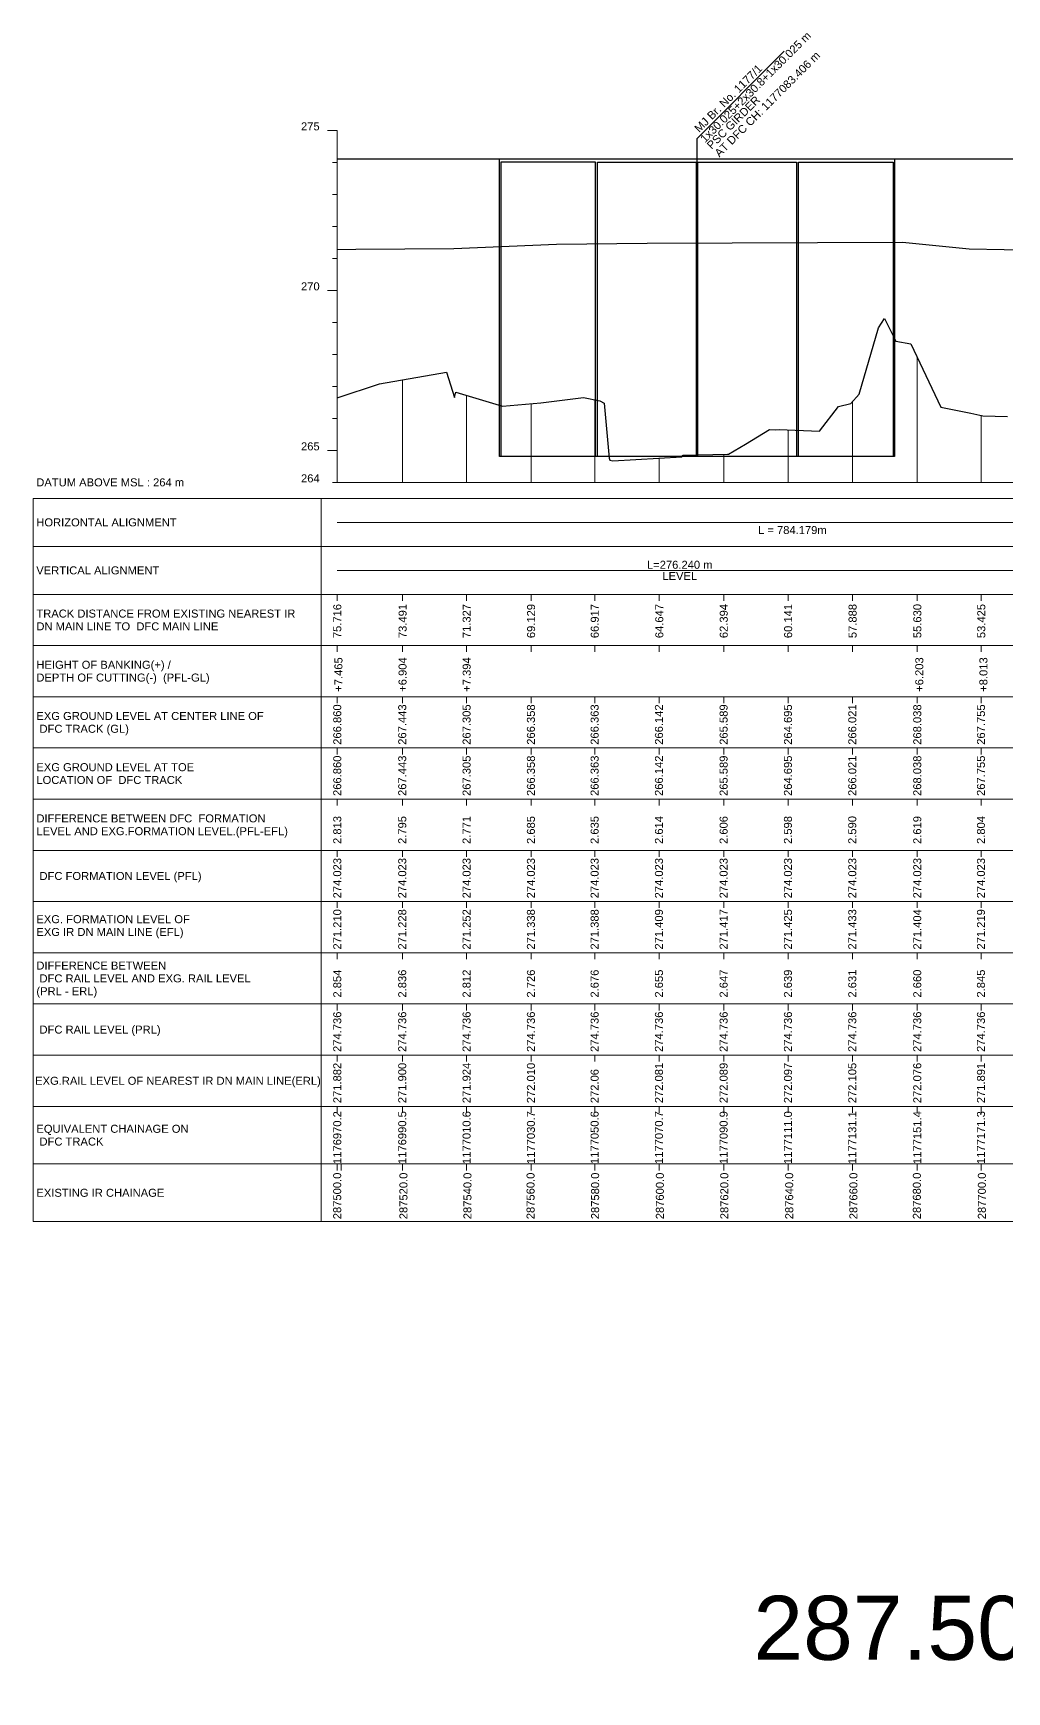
# Model space of a CAD drawing. Header units: metres. Extents: x 9905 to 38505, y -12378 to -11796.
# Drawn here: x 18905 to 19209, y -12378 to -11860 of the extents above; entities that cross this region are included whole.
import ezdxf
from ezdxf.enums import TextEntityAlignment as Align

# ---------------------------------------------------------------- set-up
doc = ezdxf.new("R2010")
doc.units = ezdxf.units.M
doc.header["$MEASUREMENT"] = 0
doc.layers.get('0').update_dxf_attribs({"lineweight": 0})
for name, color, linetype, lineweight in [('LS BRIDGE INDICATION', 10, 'Continuous', 30), ('LS CUT FILL', 10, 'Continuous', 0), ('LS DATUM', 7, 'Continuous', 0), ('LS DATUM X', 7, 'Continuous', 0), ('LS DATUM Y', 7, 'Continuous', 0), ('LS DIFF. EXG.RL & PRO. RL', 10, 'Continuous', 0), ('LS DIFF. PFL & EFL', 10, 'Continuous', 0), ('LS EXG GL AT PRO TOE', 7, 'Continuous', 0), ('LS EXG IR CH', 7, 'Continuous', 0), ('LS EXG. FL', 7, 'Continuous', 0), ('LS EXG. GL', 7, 'Continuous', 0), ('LS EXG. GL AT PRO. TOE', 7, 'Continuous', 0), ('LS EXG. IR CH', 7, 'Continuous', 0), ('LS EXG. RL', 7, 'Continuous', 0), ('LS FRAME', 7, 'Continuous', 0), ('LS PFL-EFL', 10, 'Continuous', 0), ('LS PRL-ERL', 10, 'Continuous', 0), ('LS PRO. CUT & FILL', 10, 'Continuous', 0), ('LS PRO. DFCC CH', 10, 'Continuous', 0), ('LS PRO. FL', 10, 'Continuous', 0), ('LS PRO. RL', 10, 'Continuous', 0), ('LS PROFILE EXG FL', 7, 'Continuous', 25), ('LS PROFILE EXG GL', 7, 'Continuous', 30), ('LS PROFILE PRO FL', 1, 'Continuous', 30), ('LS TICKS', 7, 'Continuous', 0), ('LS TRACK CENTER', 10, 'Continuous', 0), ("LS TRACK CENTER's", 10, 'Continuous', 0), ('Profile Grid', 7, 'Continuous', 0)]:
    doc.layers.add(name, color=color, linetype=linetype, lineweight=lineweight)
for name, color, linetype in [("LS BRIDGE'S", 7, 'Continuous'), ('LS HORIZONTAL ALIGNMENT', 10, 'Continuous'), ('LS VERTICAL ALIGNMENT', 10, 'Continuous'), ('ref text', 3, 'Continuous')]:
    doc.layers.add(name, color=color, linetype=linetype)
doc.styles.get("Standard").update_dxf_attribs({"font": 'arial.ttf'})
doc.styles.add('Style-Arial', font='arial.ttf')

msp = doc.modelspace()

# ---------------------------------------------------------------- linework, layer by layer
msp.add_lwpolyline([(18905, -12005), (18995, -12005)])
at = {"layer": 'LS BRIDGE INDICATION'}
msp.add_lwpolyline([(19050.65, -11898.92), (19174.12, -11898.92), (19174.12, -11991.88), (19050.65, -11991.88)], close=True, dxfattribs=at)
for points in [[(19080.68, -11991.88), (19080.68, -11899.92), (19051.06, -11899.92), (19051.06, -11991.88)], [(19081.28, -11991.88), (19081.28, -11899.92), (19112.09, -11899.92), (19112.09, -11991.88)], [(19112.69, -11991.88), (19112.69, -11899.92), (19143.5, -11899.92), (19143.5, -11991.88)], [(19144.1, -11991.88), (19144.1, -11899.92), (19173.72, -11899.92), (19173.72, -11991.88)]]:
    msp.add_lwpolyline(points, dxfattribs=at)
at = {"layer": "LS BRIDGE'S", "color": 10}
msp.add_lwpolyline([(19112.39, -11991.38), (19112.39, -11892.53), (19139.67, -11865.26)], dxfattribs=at)
at = {"layer": 'LS DATUM X', "color": 7, "linetype": 'Continuous', "lineweight": 0}
msp.add_line((19000, -12000), (19503.09, -12000), dxfattribs=at)
at = {"layer": 'LS DATUM Y', "color": 7, "linetype": 'Continuous', "lineweight": 0}
for p, q in [((18997, -11890), (19000, -11890)), ((19000, -12000), (19000, -11890)), ((18998.5, -11900), (19000, -11900)), ((18998.5, -11910), (19000, -11910)), ((18998.5, -11920), (19000, -11920)), ((18998.5, -11930), (19000, -11930)), ((18997, -11940), (19000, -11940)), ((18998.5, -11950), (19000, -11950)), ((18998.5, -11960), (19000, -11960)), ((18998.5, -11970), (19000, -11970)), ((18998.5, -11980), (19000, -11980)), ((18997, -11990), (19000, -11990)), ((18998.5, -12000), (19000, -12000)), ((18998.5, -12000), (19000, -12000))]:
    msp.add_line(p, q, dxfattribs=at)
at = {"layer": 'LS FRAME'}
for points in [[(18995, -12231), (18905, -12231), (18905, -12005)], [(18995, -12020), (18905, -12020)], [(18995, -12035), (18905, -12035)], [(18995, -12051), (18905, -12051)], [(18905, -12051), (18995, -12051)], [(18995, -12067), (18905, -12067)], [(18905, -12067), (18995, -12067)], [(18995, -12083), (18905, -12083)], [(18905, -12083), (18995, -12083)], [(18995, -12099), (18905, -12099)], [(18995, -12115), (18905, -12115)], [(18905, -12115), (18995, -12115)], [(18995, -12131), (18905, -12131)], [(18905, -12131), (18995, -12131)], [(18995, -12147), (18905, -12147)], [(18905, -12147), (18995, -12147)], [(18995, -12163), (18905, -12163)], [(18905, -12163), (18995, -12163)], [(18995, -12179), (18905, -12179)], [(18995, -12195), (18905, -12195)], [(18995, -12213), (18905, -12213)]]:
    msp.add_lwpolyline(points, dxfattribs=at)
at = {"layer": 'LS FRAME', "color": 7, "linetype": 'Continuous', "lineweight": 0, "flags": 128}
for points in [[(18995, -12020), (19508.09, -12020), (19508.09, -12005), (18995, -12005), (18995, -12020)], [(18995, -12035), (19508.09, -12035), (19508.09, -12020), (18995, -12020), (18995, -12035)], [(18995, -12051), (19508.09, -12051), (19508.09, -12035), (18995, -12035), (18995, -12051)], [(18995, -12067), (19508.09, -12067), (19508.09, -12051), (18995, -12051), (18995, -12067)], [(18995, -12083), (19508.09, -12083), (19508.09, -12067), (18995, -12067), (18995, -12083)], [(18995, -12099), (19508.09, -12099), (19508.09, -12083), (18995, -12083), (18995, -12099)], [(18995, -12115), (19508.09, -12115), (19508.09, -12099), (18995, -12099), (18995, -12115)], [(18995, -12131), (19508.09, -12131), (19508.09, -12115), (18995, -12115), (18995, -12131)], [(18995, -12147), (19508.09, -12147), (19508.09, -12131), (18995, -12131), (18995, -12147)], [(18995, -12163), (19508.09, -12163), (19508.09, -12147), (18995, -12147), (18995, -12163)], [(18995, -12179), (19508.09, -12179), (19508.09, -12163), (18995, -12163), (18995, -12179)], [(18995, -12195), (19508.09, -12195), (19508.09, -12179), (18995, -12179), (18995, -12195)], [(18995, -12213), (19508.09, -12213), (19508.09, -12195), (18995, -12195), (18995, -12213)], [(18995, -12231), (19508.09, -12231), (19508.09, -12213), (18995, -12213), (18995, -12231)]]:
    msp.add_lwpolyline(points, close=True, dxfattribs=at)
at = {"layer": 'LS FRAME', "color": 7, "linetype": 'Continuous', "lineweight": 0}
msp.add_3dface([(18995, -12099), (18915, -12099), (18915, -12099)], dxfattribs=at)
at = {"layer": 'LS HORIZONTAL ALIGNMENT', "color": 1, "lineweight": 0, "flags": 128}
msp.add_lwpolyline([(19000, -12012.5), (19284.35, -12012.5), (19284.35, -12012.5), (19314.35, -12011.71), (19314.35, -12011.71), (19502.67, -12011.71)], dxfattribs=at)
at = {"layer": 'LS PROFILE EXG FL'}
msp.add_lwpolyline([(19000, -11927.21), (19005.84, -11927.11), (19036.46, -11926.94), (19068.45, -11925.57), (19096.86, -11925.23), (19176.55, -11924.91), (19197.42, -11927.07), (19241.15, -11927.88), (19281.66, -11929.35), (19320.56, -11930.55), (19354.65, -11931.9), (19394, -11933.37), (19439.9, -11934.57), (19468.08, -11935.81), (19500, -11936.84)], dxfattribs=at)
at = {"layer": 'LS PROFILE EXG GL', "flags": 128}
msp.add_lwpolyline([(19000, -11973.57), (19013.2, -11969.22), (19034.1, -11965.57), (19036.62, -11973.52), (19037.02, -11971.86), (19051.63, -11976.16), (19063.62, -11975.15), (19076.96, -11973.46), (19082.03, -11974.53), (19083.34, -11975.27), (19084.94, -11992.43), (19085.11, -11993.05), (19086.05, -11993.31), (19107.64, -11992.03), (19108.07, -11991.48), (19121.92, -11991.15), (19122.25, -11991.19), (19127.52, -11988.06), (19135.06, -11983.45), (19137.02, -11983.56), (19138.03, -11983.45), (19150.66, -11983.96), (19156.64, -11976.32), (19160.46, -11975.38), (19163.06, -11972.44), (19169.11, -11951.68), (19170.93, -11948.84), (19174.46, -11955.9), (19179.19, -11956.67), (19188.6, -11976.45), (19197.96, -11978.36), (19201.74, -11979.16), (19209.4, -11979.44)], dxfattribs=at)
at = {"layer": 'LS PROFILE PRO FL', "flags": 128}
msp.add_lwpolyline([(19000, -11898.92), (19234.33, -11898.92)], dxfattribs=at)
at = {"layer": 'LS TICKS', "color": 7, "linetype": 'Continuous', "lineweight": 0, "flags": 128}
for points in [[(19000, -12037), (19000, -12035)], [(19020.41, -12037), (19020.41, -12035)], [(19040.42, -12037), (19040.42, -12035)], [(19060.55, -12037), (19060.55, -12035)], [(19080.44, -12037), (19080.44, -12035)], [(19100.61, -12037), (19100.61, -12035)], [(19120.74, -12037), (19120.74, -12035)], [(19140.86, -12037), (19140.86, -12035)], [(19160.99, -12037), (19160.99, -12035)], [(19181.22, -12037), (19181.22, -12035)], [(19201.2, -12037), (19201.2, -12035)], [(19000, -12053), (19000, -12051)], [(19020.41, -12053), (19020.41, -12051)], [(19040.42, -12053), (19040.42, -12051)], [(19060.55, -12053), (19060.55, -12051)], [(19080.44, -12053), (19080.44, -12051)], [(19100.61, -12053), (19100.61, -12051)], [(19120.74, -12053), (19120.74, -12051)], [(19140.86, -12053), (19140.86, -12051)], [(19160.99, -12053), (19160.99, -12051)], [(19181.22, -12053), (19181.22, -12051)], [(19201.2, -12053), (19201.2, -12051)], [(19000, -12069), (19000, -12067)], [(19020.41, -12069), (19020.41, -12067)], [(19040.42, -12069), (19040.42, -12067)], [(19060.55, -12069), (19060.55, -12067)], [(19080.44, -12069), (19080.44, -12067)], [(19100.61, -12069), (19100.61, -12067)], [(19120.74, -12069), (19120.74, -12067)], [(19140.86, -12069), (19140.86, -12067)], [(19160.99, -12069), (19160.99, -12067)], [(19181.22, -12069), (19181.22, -12067)], [(19201.2, -12069), (19201.2, -12067)], [(19000, -12085), (19000, -12083)], [(19020.41, -12085), (19020.41, -12083)], [(19040.42, -12085), (19040.42, -12083)], [(19060.55, -12085), (19060.55, -12083)], [(19080.44, -12085), (19080.44, -12083)], [(19100.61, -12085), (19100.61, -12083)], [(19120.74, -12085), (19120.74, -12083)], [(19140.86, -12085), (19140.86, -12083)], [(19160.99, -12085), (19160.99, -12083)], [(19181.22, -12085), (19181.22, -12083)], [(19201.2, -12085), (19201.2, -12083)], [(19000, -12101), (19000, -12099)], [(19020.41, -12101), (19020.41, -12099)], [(19040.42, -12101), (19040.42, -12099)], [(19060.55, -12101), (19060.55, -12099)], [(19080.44, -12101), (19080.44, -12099)], [(19100.61, -12101), (19100.61, -12099)], [(19120.74, -12101), (19120.74, -12099)], [(19140.86, -12101), (19140.86, -12099)], [(19160.99, -12101), (19160.99, -12099)], [(19181.22, -12101), (19181.22, -12099)], [(19201.2, -12101), (19201.2, -12099)], [(19000, -12117), (19000, -12115)], [(19020.41, -12117), (19020.41, -12115)], [(19040.42, -12117), (19040.42, -12115)], [(19060.55, -12117), (19060.55, -12115)], [(19080.44, -12117), (19080.44, -12115)], [(19100.61, -12117), (19100.61, -12115)], [(19120.74, -12117), (19120.74, -12115)], [(19140.86, -12117), (19140.86, -12115)], [(19160.99, -12117), (19160.99, -12115)], [(19181.22, -12117), (19181.22, -12115)], [(19201.2, -12117), (19201.2, -12115)], [(19000, -12133), (19000, -12131)], [(19020.41, -12133), (19020.41, -12131)], [(19040.42, -12133), (19040.42, -12131)], [(19060.55, -12133), (19060.55, -12131)], [(19080.44, -12133), (19080.44, -12131)], [(19100.61, -12133), (19100.61, -12131)], [(19120.74, -12133), (19120.74, -12131)], [(19140.86, -12133), (19140.86, -12131)], [(19160.99, -12133), (19160.99, -12131)], [(19181.22, -12133), (19181.22, -12131)], [(19201.2, -12133), (19201.2, -12131)], [(19000, -12149), (19000, -12147)], [(19020.41, -12149), (19020.41, -12147)], [(19040.42, -12149), (19040.42, -12147)], [(19060.55, -12149), (19060.55, -12147)], [(19080.44, -12149), (19080.44, -12147)], [(19100.61, -12149), (19100.61, -12147)], [(19120.74, -12149), (19120.74, -12147)], [(19140.86, -12149), (19140.86, -12147)], [(19160.99, -12149), (19160.99, -12147)], [(19181.22, -12149), (19181.22, -12147)], [(19201.2, -12149), (19201.2, -12147)], [(19000, -12165), (19000, -12163)], [(19020.41, -12165), (19020.41, -12163)], [(19040.42, -12165), (19040.42, -12163)], [(19060.55, -12165), (19060.55, -12163)], [(19080.44, -12165), (19080.44, -12163)], [(19100.61, -12165), (19100.61, -12163)], [(19120.74, -12165), (19120.74, -12163)], [(19140.86, -12165), (19140.86, -12163)], [(19160.99, -12165), (19160.99, -12163)], [(19181.22, -12165), (19181.22, -12163)], [(19201.2, -12165), (19201.2, -12163)], [(19000, -12181), (19000, -12179)], [(19020.41, -12181), (19020.41, -12179)], [(19040.42, -12181), (19040.42, -12179)], [(19060.55, -12181), (19060.55, -12179)], [(19080.44, -12181), (19080.44, -12179)], [(19100.61, -12181), (19100.61, -12179)], [(19120.74, -12181), (19120.74, -12179)], [(19140.86, -12181), (19140.86, -12179)], [(19160.99, -12181), (19160.99, -12179)], [(19181.22, -12181), (19181.22, -12179)], [(19201.2, -12181), (19201.2, -12179)], [(19000, -12197), (19000, -12195)], [(19020.41, -12197), (19020.41, -12195)], [(19040.42, -12197), (19040.42, -12195)], [(19060.55, -12197), (19060.55, -12195)], [(19080.44, -12197), (19080.44, -12195)], [(19100.61, -12197), (19100.61, -12195)], [(19120.74, -12197), (19120.74, -12195)], [(19140.86, -12197), (19140.86, -12195)], [(19160.99, -12197), (19160.99, -12195)], [(19181.22, -12197), (19181.22, -12195)], [(19201.2, -12197), (19201.2, -12195)], [(19000, -12215), (19000, -12213)], [(19001.25, -12215), (19001.25, -12213)], [(19020.41, -12215), (19020.41, -12213)], [(19040.42, -12215), (19040.42, -12213)], [(19060.55, -12215), (19060.55, -12213)], [(19080.44, -12215), (19080.44, -12213)], [(19100.61, -12215), (19100.61, -12213)], [(19120.74, -12215), (19120.74, -12213)], [(19140.86, -12215), (19140.86, -12213)], [(19160.99, -12215), (19160.99, -12213)], [(19181.22, -12215), (19181.22, -12213)], [(19201.2, -12215), (19201.2, -12213)]]:
    msp.add_lwpolyline(points, dxfattribs=at)
at = {"layer": 'LS VERTICAL ALIGNMENT', "color": 1, "linetype": 'Continuous', "lineweight": 0, "flags": 128}
msp.add_lwpolyline([(19000, -12027.5), (19237.26, -12027.5)], dxfattribs=at)
at = {"layer": 'Profile Grid', "flags": 128}
for points in [[(19181.22, -12000), (19181.22, -11960.95)], [(19020.41, -12000), (19020.41, -11967.96)], [(19040.42, -12000), (19040.42, -11972.86)], [(19000, -12000), (19000, -11973.57)], [(19060.55, -12000), (19060.55, -11975.41)], [(19080.44, -12000), (19080.44, -11974.19)], [(19160.99, -12000), (19160.99, -11974.79)], [(19201.2, -12000), (19201.2, -11979.05)], [(19140.86, -12000), (19140.86, -11983.57)], [(19100.61, -12000), (19100.61, -11992.45)], [(19120.74, -12000), (19120.74, -11991.18)]]:
    msp.add_lwpolyline(points, dxfattribs=at)

# ---------------------------------------------------------------- texts
at = {"layer": "LS BRIDGE'S", "color": 10}
for s, p in [('1x30.025+2x30.8+1x30.025 m ', (19114.89, -11894.03)), ('AT DFC CH: 1177083.406 m', (19119.39, -11898.53)), (' MJ Br. No. 1177/1', (19112.39, -11891.53)), ('PSC GIRDER', (19116.95, -11896.09))]:
    msp.add_text(s, height=2.5, rotation=45, dxfattribs=at).set_placement(p)
at = {"layer": 'LS CUT FILL'}
for s, p in [('+7.465', (19001.62, -12065.45)), ('+6.904', (19021.65, -12065.45)), ('+7.394', (19041.68, -12065.45)), ('+6.203', (19183.09, -12065.45)), ('+8.013', (19203.12, -12065.45))]:
    msp.add_text(s, height=2.5, rotation=90, dxfattribs=at).set_placement(p)
at = {"layer": 'LS DATUM', "color": 7, "style": 'Style-Arial'}
msp.add_text('DATUM ABOVE MSL : 264 m', height=2.5, rotation=0, dxfattribs=at).set_placement((18905.97, -12000), align=Align.MIDDLE_LEFT)
at = {"layer": 'LS DATUM Y', "color": 7, "lineweight": 0, "style": 'Style-Arial'}
for s, p in [('275', (18994.5, -11890)), ('270', (18994.5, -11940)), ('265', (18994.5, -11990)), ('264', (18994.5, -12000))]:
    msp.add_text(s, height=2.5, dxfattribs=at).set_placement(p, align=Align.RIGHT)
at = {"layer": 'LS DIFF. EXG.RL & PRO. RL', "color": 10, "style": 'Style-Arial'}
for s, p in [('DIFFERENCE BETWEEN ', (18906, -12151)), (' DFC RAIL LEVEL AND EXG. RAIL LEVEL ', (18906, -12155)), ('(PRL - ERL)', (18906, -12159))]:
    msp.add_text(s, height=2.5, rotation=0, dxfattribs=at).set_placement(p, align=Align.MIDDLE_LEFT)
at = {"layer": 'LS DIFF. PFL & EFL', "color": 10, "style": 'Style-Arial'}
for s, p in [('DIFFERENCE BETWEEN DFC  FORMATION ', (18906, -12105)), ('LEVEL AND EXG.FORMATION LEVEL.(PFL-EFL)', (18906, -12109))]:
    msp.add_text(s, height=2.5, rotation=0, dxfattribs=at).set_placement(p, align=Align.MIDDLE_LEFT)
at = {"layer": 'LS EXG GL AT PRO TOE', "color": 7, "style": 'Style-Arial'}
for s, p in [('EXG GROUND LEVEL AT TOE', (18906, -12089)), ('LOCATION OF  DFC TRACK', (18906, -12093))]:
    msp.add_text(s, height=2.5, rotation=0, dxfattribs=at).set_placement(p, align=Align.MIDDLE_LEFT)
at = {"layer": 'LS EXG IR CH', "lineweight": 0, "style": 'Style-Arial'}
for s, p in [('287500.0', (18999.98, -12215.7)), ('287520.0', (19020.67, -12215.7)), ('287540.0', (19040.67, -12215.7)), ('287560.0', (19060.39, -12215.7)), ('287580.0', (19080.56, -12215.7)), ('287600.0', (19100.78, -12215.7)), ('287620.0', (19120.92, -12215.7)), ('287640.0', (19141.2, -12215.7)), ('287660.0', (19161.25, -12215.7)), ('287680.0', (19181.07, -12215.7)), ('287700.0', (19201.38, -12215.7))]:
    msp.add_text(s, height=2.5, rotation=90, dxfattribs=at).set_placement(p, align=Align.MIDDLE_RIGHT)
at = {"layer": 'LS EXG. FL', "style": 'Style-Arial'}
for s, p in [('271.210', (19001.25, -12146)), ('271.228', (19021.55, -12146)), ('271.252', (19041.65, -12146)), ('271.338', (19061.75, -12146)), ('271.388', (19081.65, -12146)), ('271.409', (19101.75, -12146)), ('271.417', (19121.95, -12146)), ('271.425', (19142.05, -12146)), ('271.433', (19162.15, -12146)), ('271.404', (19182.45, -12146)), ('271.219', (19202.35, -12146))]:
    msp.add_text(s, height=2.5, rotation=90, dxfattribs=at).set_placement(p)
for s, p in [('EXG. FORMATION LEVEL OF', (18906, -12136.5)), ('EXG IR DN MAIN LINE (EFL)', (18906, -12140.5))]:
    msp.add_text(s, height=2.5, rotation=0, dxfattribs=at).set_placement(p, align=Align.MIDDLE_LEFT)
at = {"layer": 'LS EXG. GL', "style": 'Style-Arial'}
for s, p in [('266.860', (19001.25, -12082)), ('267.443', (19021.55, -12082)), ('267.305', (19041.65, -12082)), ('266.358', (19061.75, -12082)), ('266.363', (19081.65, -12082)), ('266.142', (19101.75, -12082)), ('265.589', (19121.95, -12082)), ('264.695', (19142.05, -12082)), ('266.021', (19162.15, -12082)), ('268.038', (19182.45, -12082)), ('267.755', (19202.35, -12082))]:
    msp.add_text(s, height=2.5, rotation=90, dxfattribs=at).set_placement(p)
at = {"layer": 'LS EXG. GL', "color": 7, "style": 'Style-Arial'}
for s, p in [('EXG GROUND LEVEL AT CENTER LINE OF ', (18906, -12073)), (' DFC TRACK (GL)', (18906, -12077))]:
    msp.add_text(s, height=2.5, rotation=0, dxfattribs=at).set_placement(p, align=Align.MIDDLE_LEFT)
at = {"layer": 'LS EXG. GL AT PRO. TOE', "style": 'Style-Arial'}
for s, p in [('266.860', (19001.25, -12098)), ('267.443', (19021.55, -12098)), ('267.305', (19041.65, -12098)), ('266.358', (19061.75, -12098)), ('266.363', (19081.65, -12098)), ('266.142', (19101.75, -12098)), ('265.589', (19121.95, -12098)), ('264.695', (19142.05, -12098)), ('266.021', (19162.15, -12098)), ('268.038', (19182.45, -12098)), ('267.755', (19202.35, -12098))]:
    msp.add_text(s, height=2.5, rotation=90, dxfattribs=at).set_placement(p)
at = {"layer": 'LS EXG. IR CH', "style": 'Style-Arial'}
msp.add_text('EXISTING IR CHAINAGE', height=2.5, rotation=0, dxfattribs=at).set_placement((18906, -12222), align=Align.MIDDLE_LEFT)
at = {"layer": 'LS EXG. RL', "style": 'Style-Arial'}
for s, p in [('271.882', (19001.25, -12194)), ('271.900', (19021.55, -12194)), ('271.924', (19041.65, -12194)), ('272.010', (19061.75, -12194)), ('272.06', (19081.65, -12194)), ('272.081', (19101.75, -12194)), ('272.089', (19121.95, -12194)), ('272.097', (19142.05, -12194)), ('272.105', (19162.15, -12194)), ('272.076', (19182.45, -12194)), ('271.891', (19202.35, -12194))]:
    msp.add_text(s, height=2.5, rotation=90, dxfattribs=at).set_placement(p)
msp.add_text('EXG.RAIL LEVEL OF NEAREST IR DN MAIN LINE(ERL)', height=2.5, rotation=0, dxfattribs=at).set_placement((18905.61, -12187), align=Align.MIDDLE_LEFT)
at = {"layer": 'LS HORIZONTAL ALIGNMENT', "style": 'Style-Arial'}
msp.add_text('HORIZONTAL ALIGNMENT', height=2.5, rotation=0, dxfattribs=at).set_placement((18905.97, -12012.5), align=Align.MIDDLE_LEFT)
at = {"layer": 'LS HORIZONTAL ALIGNMENT', "color": 1, "lineweight": 0, "insert": (19142.18, -12014.92), "char_height": 2.5, "attachment_point": 5, "line_spacing_factor": 0.6, "style": 'Style-Arial'}
msp.add_mtext('L = 784.179m', dxfattribs=at)
at = {"layer": 'LS PFL-EFL', "style": 'Style-Arial'}
for s, p in [('2.813', (19001.25, -12113)), ('2.795', (19021.55, -12113)), ('2.771', (19041.65, -12113)), ('2.685', (19061.75, -12113)), ('2.635', (19081.65, -12113)), ('2.614', (19101.75, -12113)), ('2.606', (19121.95, -12113)), ('2.598', (19142.05, -12113)), ('2.590', (19162.15, -12113)), ('2.619', (19182.45, -12113)), ('2.804', (19202.35, -12113))]:
    msp.add_text(s, height=2.5, rotation=90, dxfattribs=at).set_placement(p)
at = {"layer": 'LS PRL-ERL', "style": 'Style-Arial'}
for s, p in [('2.854', (19001.25, -12161)), ('2.836', (19021.55, -12161)), ('2.812', (19041.65, -12161)), ('2.726', (19061.75, -12161)), ('2.676', (19081.65, -12161)), ('2.655', (19101.75, -12161)), ('2.647', (19121.95, -12161)), ('2.639', (19142.05, -12161)), ('2.631', (19162.15, -12161)), ('2.660', (19182.45, -12161)), ('2.845', (19202.35, -12161))]:
    msp.add_text(s, height=2.5, rotation=90, dxfattribs=at).set_placement(p)
at = {"layer": 'LS PRO. CUT & FILL', "color": 10, "style": 'Style-Arial'}
for s, p in [('HEIGHT OF BANKING(+) /', (18906, -12057)), ('DEPTH OF CUTTING(-)  (PFL-GL)', (18906, -12061))]:
    msp.add_text(s, height=2.5, rotation=0, dxfattribs=at).set_placement(p, align=Align.MIDDLE_LEFT)
at = {"layer": 'LS PRO. DFCC CH', "color": 10, "style": 'Style-Arial'}
for s, p in [('EQUIVALENT CHAINAGE ON ', (18906, -12202)), (' DFC TRACK', (18906, -12206))]:
    msp.add_text(s, height=2.5, rotation=0, dxfattribs=at).set_placement(p, align=Align.MIDDLE_LEFT)
at = {"layer": 'LS PRO. DFCC CH', "style": 'Style-Arial'}
for s, p in [('1176970.2', (19001.25, -12213)), ('1176990.5', (19021.55, -12213)), ('1177010.6', (19041.65, -12213)), ('1177030.7', (19061.75, -12213)), ('1177050.6', (19081.65, -12213)), ('1177070.7', (19101.75, -12213)), ('1177090.9', (19121.95, -12213)), ('1177111.0', (19142.05, -12213)), ('1177131.1', (19162.15, -12213)), ('1177151.4', (19182.45, -12213)), ('1177171.3', (19202.35, -12213))]:
    msp.add_text(s, height=2.5, rotation=90, dxfattribs=at).set_placement(p)
at = {"layer": 'LS PRO. FL', "style": 'Style-Arial'}
for p in [(19001.25, -12130), (19021.55, -12130), (19041.65, -12130), (19061.75, -12130), (19081.65, -12130), (19101.75, -12130), (19121.95, -12130), (19142.05, -12130), (19162.15, -12130), (19182.45, -12130), (19202.35, -12130)]:
    msp.add_text('274.023', height=2.5, rotation=90, dxfattribs=at).set_placement(p)
at = {"layer": 'LS PRO. FL', "color": 10, "style": 'Style-Arial'}
msp.add_text(' DFC FORMATION LEVEL (PFL) ', height=2.5, rotation=0, dxfattribs=at).set_placement((18906, -12123), align=Align.MIDDLE_LEFT)
at = {"layer": 'LS PRO. RL', "color": 10, "style": 'Style-Arial'}
msp.add_text(' DFC RAIL LEVEL (PRL)', height=2.5, rotation=0, dxfattribs=at).set_placement((18906, -12171), align=Align.MIDDLE_LEFT)
at = {"layer": 'LS PRO. RL', "style": 'Style-Arial'}
for p in [(19001.25, -12178), (19021.55, -12178), (19041.65, -12178), (19061.75, -12178), (19081.65, -12178), (19101.75, -12178), (19121.95, -12178), (19142.05, -12178), (19162.15, -12178), (19182.45, -12178), (19202.35, -12178)]:
    msp.add_text('274.736', height=2.5, rotation=90, dxfattribs=at).set_placement(p)
at = {"layer": 'LS TRACK CENTER'}
for s, p in [('75.716', (19000, -12038)), ('73.491', (19020.41, -12038)), ('71.327', (19040.42, -12038)), ('69.129', (19060.55, -12038)), ('66.917', (19080.44, -12038)), ('64.647', (19100.61, -12038)), ('62.394', (19120.74, -12038)), ('60.141', (19140.86, -12038)), ('57.888', (19160.99, -12038)), ('55.630', (19181.22, -12038)), ('53.425', (19201.2, -12038))]:
    msp.add_text(s, height=2.5, rotation=90, dxfattribs=at).set_placement(p, align=Align.MIDDLE_RIGHT)
at = {"layer": "LS TRACK CENTER's", "color": 10, "style": 'Style-Arial'}
for s, p in [('TRACK DISTANCE FROM EXISTING NEAREST IR ', (18906, -12041)), ('DN MAIN LINE TO  DFC MAIN LINE', (18906, -12045))]:
    msp.add_text(s, height=2.5, rotation=0, dxfattribs=at).set_placement(p, align=Align.MIDDLE_LEFT)
at = {"layer": 'LS VERTICAL ALIGNMENT', "style": 'Style-Arial'}
msp.add_text('VERTICAL ALIGNMENT', height=2.5, rotation=0, dxfattribs=at).set_placement((18905.97, -12027.5), align=Align.MIDDLE_LEFT)
at = {"layer": 'LS VERTICAL ALIGNMENT', "color": 1, "lineweight": 0, "insert": (19107, -12027.5), "char_height": 2.5, "attachment_point": 5, "line_spacing_factor": 0.84, "style": 'Style-Arial'}
msp.add_mtext('L=276.240 m\\PLEVEL', dxfattribs=at)
at = {"layer": 'ref text', "color": 3, "insert": (19130, -12368.23), "char_height": 20, "width": 256.3165, "attachment_point": 7, "bg_fill": 3, "box_fill_scale": 1.5, "bg_fill_color": 256, "bg_fill_transparency": 0}
msp.add_mtext('287.500 TO 288.000', dxfattribs=at)

doc.saveas('drawing.dxf')
